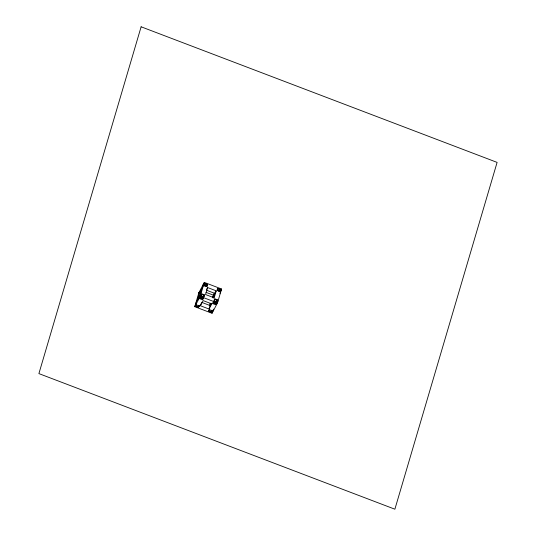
<?xml version="1.0" encoding="UTF-8"?>
<svg xmlns="http://www.w3.org/2000/svg" width="536" height="536" viewBox="0 0 536 536"><rect width="100%" height="100%" fill="white"/><g stroke="black" fill="none" stroke-linecap="round" stroke-linejoin="round"><path stroke-width="0.8" d="M194.756 306.692L198.876 292.723L204.31 282.412L221.582 288.991L217.462 302.954L212.028 313.272L194.756 306.692L200.196 296.381L204.31 282.412M198.943 292.911L198.327 295.001L199.761 291.363L198.943 292.911L199.807 293.239M199.204 293.641L197.148 300.622L199.868 295.463L201.925 288.482L199.204 293.641L200.645 294.19M196.236 304.93L195.828 306.324L196.645 304.776M195.895 306.505L196.712 304.957L199.298 305.942L198.488 307.49L195.895 306.505L196.102 305.808L198.689 306.793L199.231 305.761M199.935 295.651L199.312 297.741L200.745 294.103L199.935 295.651L200.792 295.979M203.017 285.172L202.4 287.269L203.834 283.624L203.017 285.172L206.474 286.485L207.559 284.428L204.973 283.437L203.881 285.5L204.089 284.804L206.682 285.788L207.224 284.757M199.975 298.773L200.786 297.225L203.379 298.21L202.561 299.758L199.975 298.773L200.719 297.038M201.201 295.825L201.884 293.916L204.471 294.901L203.854 296.998L201.268 296.006L201.884 293.916M206.876 286.338L207.291 284.944L204.698 283.953L204.082 286.05L204.973 283.437M198.621 306.612L199.037 305.219M198.488 307.49L199.104 305.399M200.437 305.755L203.151 300.602L211.787 303.892L209.067 309.044L200.437 305.755L201.054 303.664M202.561 299.758L203.178 297.661M201.442 296.22L203.385 296.964L203.928 295.128M206.474 286.485L206.682 285.788M203.586 297.514L204.203 295.416L201.61 294.432M207.559 284.428L206.943 286.519L204.35 285.534M207.6 287.551L205.543 294.532L214.179 297.822L216.236 290.84L207.6 287.551L206.581 289.487M209.422 305.808L210.112 303.483M209.067 309.044L210.782 303.229M212.564 297.179L214.353 292.87M209.187 309.862L208.779 311.255L209.596 309.708M208.846 311.436L209.663 309.888L212.249 310.88L211.432 312.421L208.846 311.436L209.462 309.346M209.663 309.888L209.864 309.192M213.502 298.07L214.876 293.42L216.236 290.84M212.926 303.704L213.737 302.157L216.33 303.142L215.512 304.689L212.926 303.704L213.67 301.976M214.152 300.756L214.561 299.363L217.154 300.348L216.738 301.748M214.835 298.847L214.219 300.944L216.805 301.929L217.422 299.832L214.835 298.847L214.018 300.395M217.924 288.375L217.301 290.465L219.894 291.457L220.51 289.36L217.924 288.375L217.65 288.891L220.242 289.875L219.827 291.269M211.573 311.543L211.988 310.15M211.432 312.421L212.055 310.331M212.028 313.272L212.712 310.94M213.73 309.111L212.504 312.053M215.512 304.689L216.129 302.592M214.393 301.158L216.336 301.895L216.879 300.066M218.132 290.927L219.425 291.423L220.175 289.695M217.395 302.773L218.018 300.676M203.07 297.567L202.434 298.766L200.491 298.029M203.385 296.964L204.471 294.901M203.311 298.029L202.769 299.061L200.176 298.07M212.544 297.835L214.876 293.42L206.963 290.405M211.264 303.343L210.099 305.554L201.462 302.264M219.425 291.423L220.51 289.36M220.417 291.202L221.582 288.991M220.557 291.236L221.1 290.204L219.941 293.333M216.021 302.498L215.385 303.698L212.792 302.713M216.336 301.895L217.422 299.832M212.182 310.692L211.64 311.724L209.053 310.739M215.72 303.992L216.263 302.961M217.04 289.735L219.633 290.72M205.992 292.341L213.187 295.081M200.196 296.381L217.462 302.954M213.127 303.007L216.584 304.321M141.122 26.8L38.9 373.605L394.878 509.2L497.1 162.395L141.122 26.8M195.854 303.383L195.238 305.48L196.672 301.835L195.854 303.383"/></g></svg>
